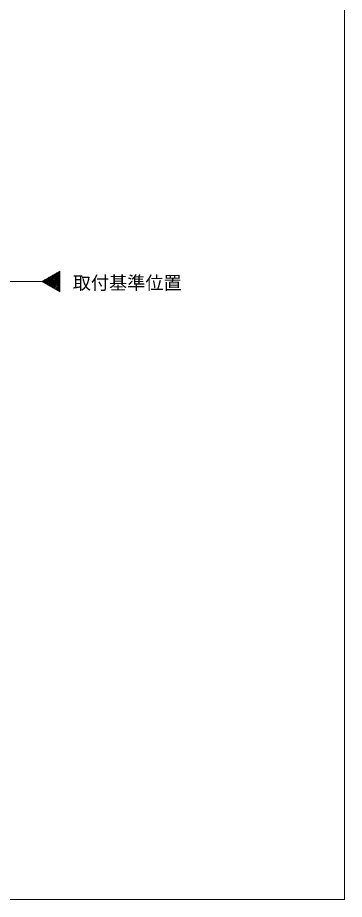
# Model space of a CAD drawing. Units: millimetres, scale not verified. Extents: x -1188 to -198, y -840 to 760.
# Drawn here: x -341.9 to -198, y -840 to -451.8 of the extents above; entities that cross this region are included whole.
import ezdxf
from ezdxf.enums import TextEntityAlignment as Align

# ---------------------------------------------------------------- set-up
doc = ezdxf.new("R2010")
doc.units = ezdxf.units.MM
doc.header["$LTSCALE"] = 4
doc.linetypes.add('CHAIN2', pattern=[12, 9, -1, 1, -1])
doc.layers.add('0-1_USER1', color=4, linetype='Continuous')
for name, color, linetype, lineweight in [('0-2_YKK_ZWAK', 7, 'Continuous', 9), ('0-5_YKK_12', 2, 'Continuous', 9), ('0-8_YKK_D', 6, 'Continuous', 9)]:
    doc.layers.add(name, color=color, linetype=linetype, lineweight=lineweight)
doc.styles.add('ＭＳ ゴシック', font='')
doc.styles.get('ＭＳ ゴシック').set_extended_font_data('MS Gothic')

msp = doc.modelspace()

# ---------------------------------------------------------------- linework, layer by layer
at = {"layer": '0-2_YKK_ZWAK'}
for p, q in [((-198, 720), (-198, -840)), ((-198, -840), (-1188, -840))]:
    msp.add_line(p, q, dxfattribs=at)
at = {"layer": '0-5_YKK_12'}
for p, q in [((-331.204, -568.002), (-323.329, -563.456)), ((-330.35, -568.495), (-328.016, -566.162)), ((-329.901, -568.754), (-326.343, -565.196)), ((-329.453, -569.013), (-324.67, -564.23)), ((-329.005, -569.272), (-323.329, -563.596)), ((-328.557, -569.531), (-323.329, -564.303)), ((-328.108, -569.789), (-323.329, -565.01)), ((-327.66, -570.048), (-323.329, -565.717)), ((-327.212, -570.307), (-323.329, -566.424)), ((-323.329, -563.456), (-323.329, -572.549)), ((-323.329, -572.549), (-331.204, -568.002)), ((-330.798, -568.237), (-329.689, -567.128)), ((-326.763, -570.566), (-323.329, -567.131)), ((-326.315, -570.825), (-323.329, -567.838)), ((-325.867, -571.084), (-323.329, -568.546)), ((-325.419, -571.342), (-323.329, -569.253)), ((-324.97, -571.601), (-323.329, -569.96)), ((-324.522, -571.86), (-323.329, -570.667)), ((-324.074, -572.119), (-323.329, -571.374)), ((-323.625, -572.378), (-323.329, -572.081))]:
    msp.add_line(p, q, dxfattribs=at)
at = {"layer": '0-5_YKK_12', "linetype": 'CHAIN2'}
msp.add_line((-331.204, -568.002), (-666.658, -568.002), dxfattribs=at)
at = {"layer": '0-8_YKK_D'}
msp.add_line((-332.204, -568.002), (-344.27, -568.002), dxfattribs=at)

# ---------------------------------------------------------------- texts
at = {"layer": '0-1_USER1', "style": 'ＭＳ ゴシック'}
msp.add_text('取付基準位置', height=5.865, dxfattribs=at).set_placement((-317.627, -573.288), align=Align.BOTTOM_LEFT)

doc.saveas('drawing.dxf')
